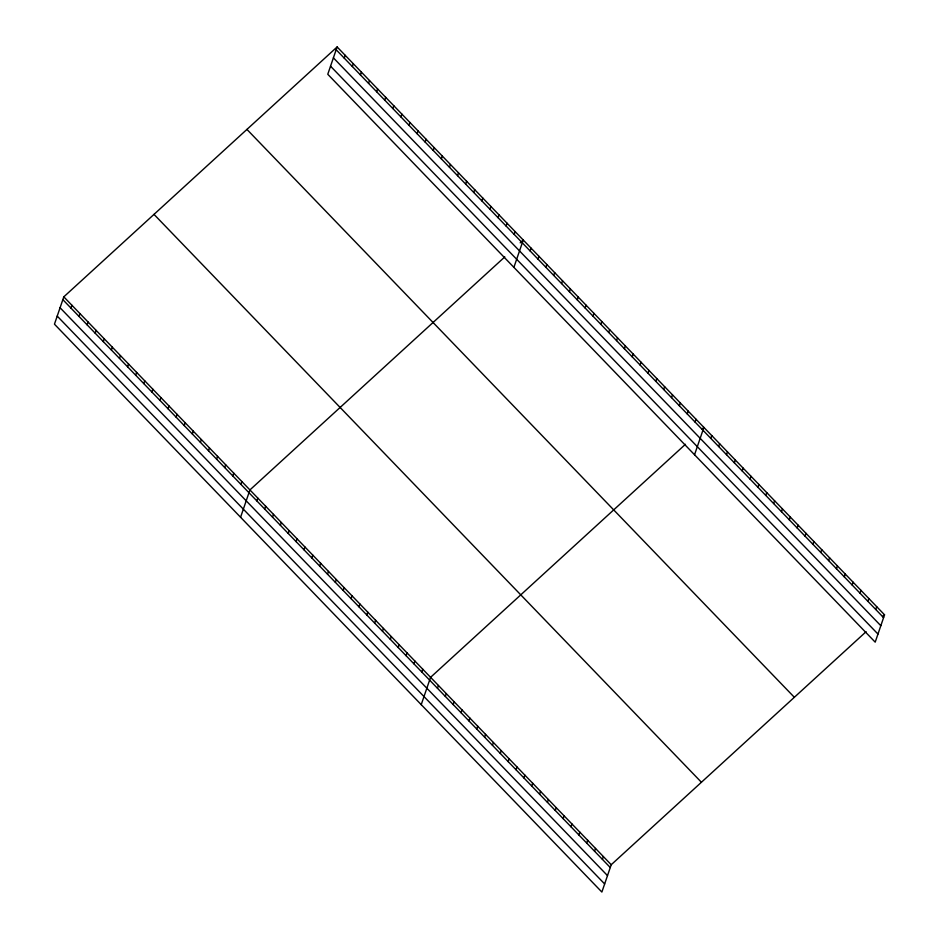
<?xml version="1.0" encoding="UTF-8"?>
<svg xmlns="http://www.w3.org/2000/svg" width="939" height="939" viewBox="0 0 939 939"><rect width="100%" height="100%" fill="white"/><g stroke="black" fill="none" stroke-linecap="round" stroke-linejoin="round"><path stroke-width="1.41" d="M337.124 46.95L327.77 74.275L875.195 642.147L884.55 614.822L337.124 46.95L63.805 296.853L54.45 324.178L601.876 892.05L611.23 864.725L866.098 631.689M70.941 308.051L71.904 305.245M79.029 316.443L79.991 313.638M87.127 324.835L88.09 322.03M95.215 333.228L96.177 330.434M103.313 341.62L104.264 338.826M111.401 350.024L112.363 347.219M119.499 358.416L120.45 355.611M127.587 366.809L128.549 364.003M135.674 375.201L136.636 372.407M143.773 383.593L144.735 380.8M151.86 391.997L152.822 389.192M159.959 400.39L160.909 397.584M168.046 408.782L169.008 405.977M176.145 417.174L177.095 414.381M184.232 425.567L185.194 422.773M192.331 433.971L193.281 431.165M200.418 442.363L201.38 439.558M208.505 450.755L209.467 447.95M344.261 58.148L345.223 55.342M216.604 459.148L217.566 456.354M352.36 66.54L353.31 63.735M224.691 467.54L225.653 464.746M360.447 74.932L361.409 72.139M232.79 475.944L233.741 473.139M368.546 83.325L369.497 80.531M240.877 484.336L241.839 481.531M376.633 91.729L377.595 88.923M240.572 517.26L249.927 489.923L504.806 256.899M384.72 100.121L385.683 97.316M256.828 500.874L257.779 498.069M392.819 108.513L393.781 105.708M264.681 509.02L265.643 506.227M400.906 116.906L401.869 114.112M272.533 517.166L273.495 514.372M409.005 125.298L409.956 122.504M280.385 525.324L281.348 522.518M417.092 133.702L418.055 130.897M288.238 533.469L289.2 530.664M425.191 142.094L426.142 139.289M296.102 541.615L297.053 538.81M433.278 150.486L434.241 147.681M303.954 549.761L304.905 546.956M441.365 158.879L442.328 156.085M311.807 557.907L312.769 555.113M449.464 167.271L450.427 164.478M319.659 566.053L320.622 563.259M457.551 175.675L458.514 172.87M327.511 574.21L328.474 571.405M465.65 184.067L466.613 181.262M335.364 582.356L336.326 579.551M473.737 192.46L474.7 189.655M343.228 590.502L344.179 587.697M481.836 200.852L482.787 198.047M351.08 598.648L352.031 595.842M489.923 209.244L490.886 206.451M358.933 606.794L359.895 604M498.022 217.648L498.973 214.843M366.785 614.939L367.748 612.146M506.109 226.041L507.072 223.236M374.638 623.097L375.6 620.292M514.196 234.433L515.159 231.628M382.49 631.243L383.452 628.437M513.891 267.357L523.258 240.02L520.183 242.837M390.342 639.389L391.305 636.583M530.148 250.971L531.11 248.178M398.206 647.534L399.157 644.729M538 259.117L538.963 256.324M406.059 655.68L407.021 652.875M545.852 267.275L546.815 264.469M413.911 663.826L414.874 661.033M553.705 275.42L554.667 272.615M421.764 671.972L422.726 669.178M561.569 283.566L562.52 280.761M421.224 704.649L430.578 677.324L685.447 444.288M569.421 291.712L570.384 288.907M437.468 688.275L438.431 685.47M577.274 299.858L578.236 297.064M445.332 696.421L446.283 693.616M585.126 308.004L586.089 305.21M453.185 704.567L454.136 701.762M592.979 316.161L593.941 313.356M461.037 712.713L462 709.919M600.831 324.307L601.793 321.502M468.89 720.859L469.852 718.065M608.695 332.453L609.646 329.648M476.742 729.016L477.705 726.211M616.547 340.599L617.498 337.794M484.594 737.162L485.557 734.357M624.4 348.745L625.362 345.951M492.459 745.308L493.409 742.503M632.252 356.89L633.215 354.097M500.311 753.454L501.262 750.648M640.105 365.048L641.067 362.243M508.163 761.599L509.126 758.806M647.957 373.194L648.919 370.389M516.016 769.745L516.978 766.952M655.821 381.34L656.772 378.534M523.868 777.903L524.831 775.098M663.673 389.485L664.624 386.68M531.72 786.049L532.683 783.243M671.526 397.631L672.488 394.826M539.585 794.194L540.535 791.389M679.378 405.777L680.341 402.984M547.437 802.34L548.388 799.535M687.231 413.935L688.193 411.129M555.289 810.486L556.252 807.681M695.083 422.081L696.045 419.275M563.142 818.632L564.104 815.838M694.543 454.758L703.898 427.421L701.856 429.299M570.994 826.789L571.957 823.984M710.8 438.372L711.75 435.567M578.847 834.935L579.809 832.13M718.652 446.518L719.614 443.713M586.699 843.081L587.661 840.276M726.504 454.664L727.467 451.87M594.563 851.227L595.514 848.422M734.357 462.81L735.319 460.016M602.415 859.373L603.378 856.568M742.209 470.967L743.172 468.162M750.073 479.113L751.024 476.308M757.926 487.259L758.876 484.454M765.778 495.405L766.74 492.599M773.63 503.55L774.593 500.757M781.483 511.696L782.445 508.903M789.335 519.854L790.298 517.049M797.188 528L798.15 525.194M805.052 536.146L806.002 533.34M812.904 544.291L813.867 541.486M820.756 552.437L821.719 549.644M828.609 560.583L829.571 557.789M836.461 568.741L837.424 565.935M844.314 576.886L845.276 574.081M852.178 585.032L853.128 582.227M860.03 593.178L860.981 590.373M867.882 601.324L868.845 598.519M875.735 609.47L876.697 606.676M882.496 616.688L884.55 614.822M336.174 49.755L883.587 617.616M333.404 57.842L880.817 625.714M330.54 66.188L877.965 634.06M246.934 129.418L794.347 697.29M154.008 214.385L701.421 782.257M63.805 296.853L611.23 864.725M62.854 299.658L610.268 867.519M60.073 307.746L607.498 875.618M57.22 316.091L604.646 883.951"/></g></svg>
